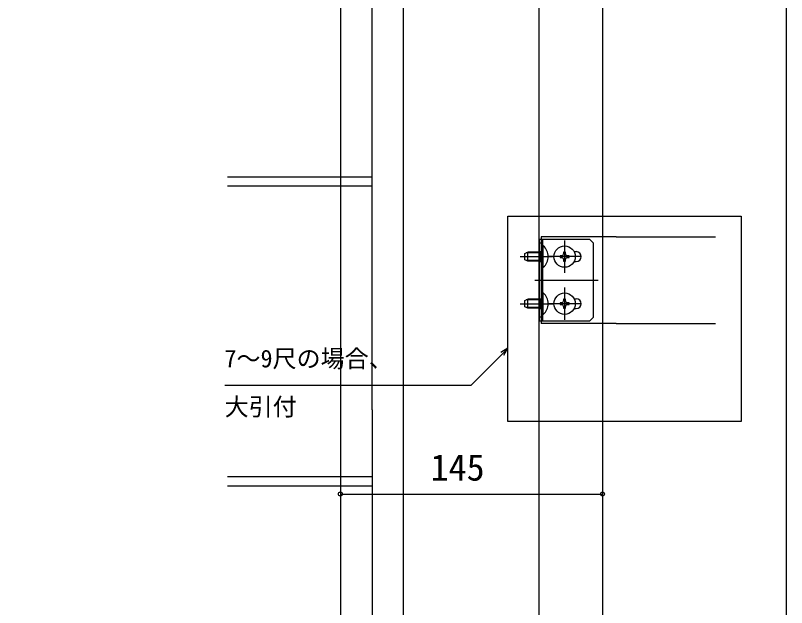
# Model space of a CAD drawing. Units: millimetres, scale not verified. Extents: x -875 to 875, y -1304 to 1297.
# Drawn here: x 448.5 to 875, y -844.8 to -517.7 of the extents above; entities that cross this region are included whole.
import ezdxf
from ezdxf.enums import TextEntityAlignment as Align

# ---------------------------------------------------------------- set-up
doc = ezdxf.new("R2010")
doc.units = ezdxf.units.MM
doc.header["$LTSCALE"] = 8
for name, color, linetype in [('0-4_YKK_12', 2, 'Continuous'), ('0-5_YKK_13', 4, 'Continuous'), ('0-6_YKK_D', 6, 'Continuous'), ('0-7_YKK_ZWAK', 7, 'Continuous')]:
    doc.layers.add(name, color=color, linetype=linetype)
doc.styles.add('ＭＳ ゴシック', font='')
doc.styles.get('ＭＳ ゴシック').set_extended_font_data('MS Gothic')

msp = doc.modelspace()

# ---------------------------------------------------------------- linework, layer by layer
at = {"layer": '0-4_YKK_12'}
for p, q in [((628.2, -341.189), (628.2, -925.689)), ((773.2, -341.189), (773.2, -925.689)), ((663.2, -957.189), (663.2, -344.189)), ((738.2, -957.189), (738.2, -344.189)), ((645.7, -611.974), (628.2, -611.974)), ((752.2, -642.044), (752.2, -659.844)), ((780.7, -639.944), (835.7, -639.944)), ((727.7, -650.944), (745.536, -650.944)), ((761.1, -650.944), (743.3, -650.944)), ((735.7, -663.939), (770.7, -663.939)), ((752.2, -668.044), (752.2, -685.844)), ((727.7, -676.944), (745.648, -676.944)), ((761.1, -676.944), (743.3, -676.944)), ((780.7, -687.944), (739.199, -687.944)), ((780.7, -687.944), (835.7, -687.944)), ((645.7, -777.689), (628.2, -777.689))]:
    msp.add_line(p, q, dxfattribs=at)
for points in [[(645.7, -735.689), (645.7, -450.189), (628.2, -450.189), (565.7, -450.189)], [(645.7, -606.974), (628.2, -606.974), (565.7, -606.974)], [(645.7, -611.974), (628.2, -611.974), (565.7, -611.974)], [(780.7, -639.944), (739.199, -639.944), (739.199, -687.944)], [(645.7, -735.689), (645.7, -925.689), (645.7, -935.689)], [(645.7, -772.689), (628.2, -772.689), (565.7, -772.689)], [(645.7, -777.689), (628.2, -777.689), (565.7, -777.689)]]:
    msp.add_lwpolyline(points, dxfattribs=at)
msp.add_lwpolyline([(720.895, -628.541), (849.821, -628.541), (849.821, -742.115), (720.895, -742.115)], close=True, dxfattribs=at)
at = {"layer": '0-5_YKK_13'}
for p, q in [((738.2, -641.439), (738.2, -686.439)), ((766.2, -641.439), (738.2, -641.439)), ((740.2, -643.439), (738.2, -643.439)), ((740.2, -686.439), (740.2, -641.439)), ((768.2, -643.439), (766.2, -641.439)), ((768.2, -684.439), (768.2, -643.439)), ((738.2, -648.185), (740.2, -648.185)), ((740.2, -645.044), (740.2, -656.844)), ((740.448, -645.044), (740.2, -645.044)), ((740.448, -656.844), (740.448, -645.044)), ((757.42, -648.194), (758.7, -648.194)), ((730.2, -649.244), (731.9, -648.444)), ((730.2, -652.644), (730.2, -649.244)), ((738.8, -648.877), (730.98, -648.877)), ((738.8, -648.444), (731.9, -648.444)), ((731.9, -653.444), (731.9, -648.444)), ((735.7, -650.935), (742.7, -650.935)), ((738.8, -653.444), (738.8, -648.444)), ((738.8, -648.444), (739.395, -648.66)), ((738.8, -648.877), (739.723, -648.683)), ((751.7, -652.444), (751.7, -653.444)), ((731.9, -653.444), (730.2, -652.644)), ((738.8, -653.011), (730.98, -653.011)), ((738.8, -653.444), (731.9, -653.444)), ((738.2, -653.685), (740.2, -653.685)), ((738.8, -653.011), (739.723, -653.204)), ((738.8, -653.444), (739.395, -653.227)), ((740.448, -656.844), (740.2, -656.844)), ((757.42, -653.694), (758.7, -653.694)), ((740.2, -671.044), (740.2, -682.844)), ((740.448, -671.044), (740.2, -671.044)), ((740.448, -682.844), (740.448, -671.044)), ((730.2, -675.244), (731.9, -674.444)), ((730.2, -678.644), (730.2, -675.244)), ((738.8, -674.877), (730.98, -674.877)), ((738.8, -674.444), (731.9, -674.444)), ((731.9, -679.444), (731.9, -674.444)), ((735.7, -676.944), (742.7, -676.944)), ((738.2, -674.194), (740.2, -674.194)), ((738.8, -679.444), (738.8, -674.444)), ((738.8, -674.444), (739.395, -674.66)), ((738.8, -674.877), (739.723, -674.683)), ((757.42, -674.194), (758.7, -674.194)), ((731.9, -679.444), (730.2, -678.644)), ((738.8, -679.011), (730.98, -679.011)), ((738.8, -679.444), (731.9, -679.444)), ((738.2, -679.694), (740.2, -679.694)), ((738.8, -679.011), (739.723, -679.204)), ((738.8, -679.444), (739.395, -679.227)), ((751.7, -678.444), (751.7, -679.444)), ((757.42, -679.694), (758.7, -679.694)), ((740.2, -684.439), (738.2, -684.439)), ((738.2, -686.439), (766.2, -686.439)), ((740.448, -682.844), (740.2, -682.844)), ((768.2, -684.439), (766.2, -686.439))]:
    msp.add_line(p, q, dxfattribs=at)
for points in [[(750.7, -650.444), (749.7, -650.444), (749.7, -651.444), (750.7, -651.444)], [(752.7, -649.444), (752.7, -648.444), (751.7, -648.444), (751.7, -649.444)], [(751.7, -653.444), (752.7, -653.444), (752.7, -652.444)], [(753.7, -651.444), (754.7, -651.444), (754.7, -650.444), (753.7, -650.444)], [(750.7, -676.444), (749.7, -676.444), (749.7, -677.444), (750.7, -677.444)], [(752.7, -675.444), (752.7, -674.444), (751.7, -674.444), (751.7, -675.444)], [(753.7, -677.444), (754.7, -677.444), (754.7, -676.444), (753.7, -676.444)], [(751.7, -679.444), (752.7, -679.444), (752.7, -678.444)]]:
    msp.add_lwpolyline(points, dxfattribs=at)
for centre in [(752.2, -650.944), (752.2, -676.944)]:
    msp.add_circle(centre, 5.9, dxfattribs=at)
for centre, radius, start, end in [((739.6, -648.096), 0.6, 250.03043, 0), ((735.5, -650.944), 7.7, 309.98312, 50.01688), ((758.7, -650.944), 2.75, 270, 90), ((750.7, -649.444), 1, 270, 0), ((750.7, -652.444), 1, 0, 90), ((753.7, -649.444), 1, 180, 270), ((753.7, -652.444), 1, 90, 180), ((739.6, -653.791), 0.6, 0, 109.96957), ((735.5, -676.944), 7.7, 309.98312, 50.01688), ((739.6, -674.096), 0.6, 250.03043, 0), ((750.7, -675.444), 1, 270, 0), ((750.7, -678.444), 1, 0, 90), ((753.7, -675.444), 1, 180, 270), ((753.7, -678.444), 1, 90, 180), ((758.7, -676.944), 2.75, 270, 90), ((739.6, -679.791), 0.6, 0, 109.96957)]:
    msp.add_arc(centre, radius, start, end, dxfattribs=at)
at = {"layer": '0-6_YKK_D'}
msp.add_line((628.2, -782.115), (773.2, -782.115), dxfattribs=at)
for points in [[(720.895, -701.617), (717.855, -704.657), (700.397, -722.115), (564.266, -722.115)], [(718.67, -705.472), (720.895, -701.617), (717.04, -703.842)]]:
    msp.add_lwpolyline(points, dxfattribs=at)
for centre in [(628.2, -782.115), (773.2, -782.115)]:
    msp.add_circle(centre, 1.075, dxfattribs=at)
at = {"layer": '0-7_YKK_ZWAK'}
msp.add_lwpolyline([(-875, -1304.2), (875, -1304.2), (875, 1245.8)], dxfattribs=at)

# ---------------------------------------------------------------- texts
at = {"layer": '0-6_YKK_D', "style": 'ＭＳ ゴシック'}
for s, height, p in [('7～9尺の場合、', 9.751, (564.12, -715.056)), ('大引付', 9.751, (564.195, -741.699)), ('145', 14.66, (678.086, -779.115))]:
    msp.add_text(s, height=height, dxfattribs=at).set_placement(p, align=Align.BOTTOM_LEFT)

doc.saveas('drawing.dxf')
